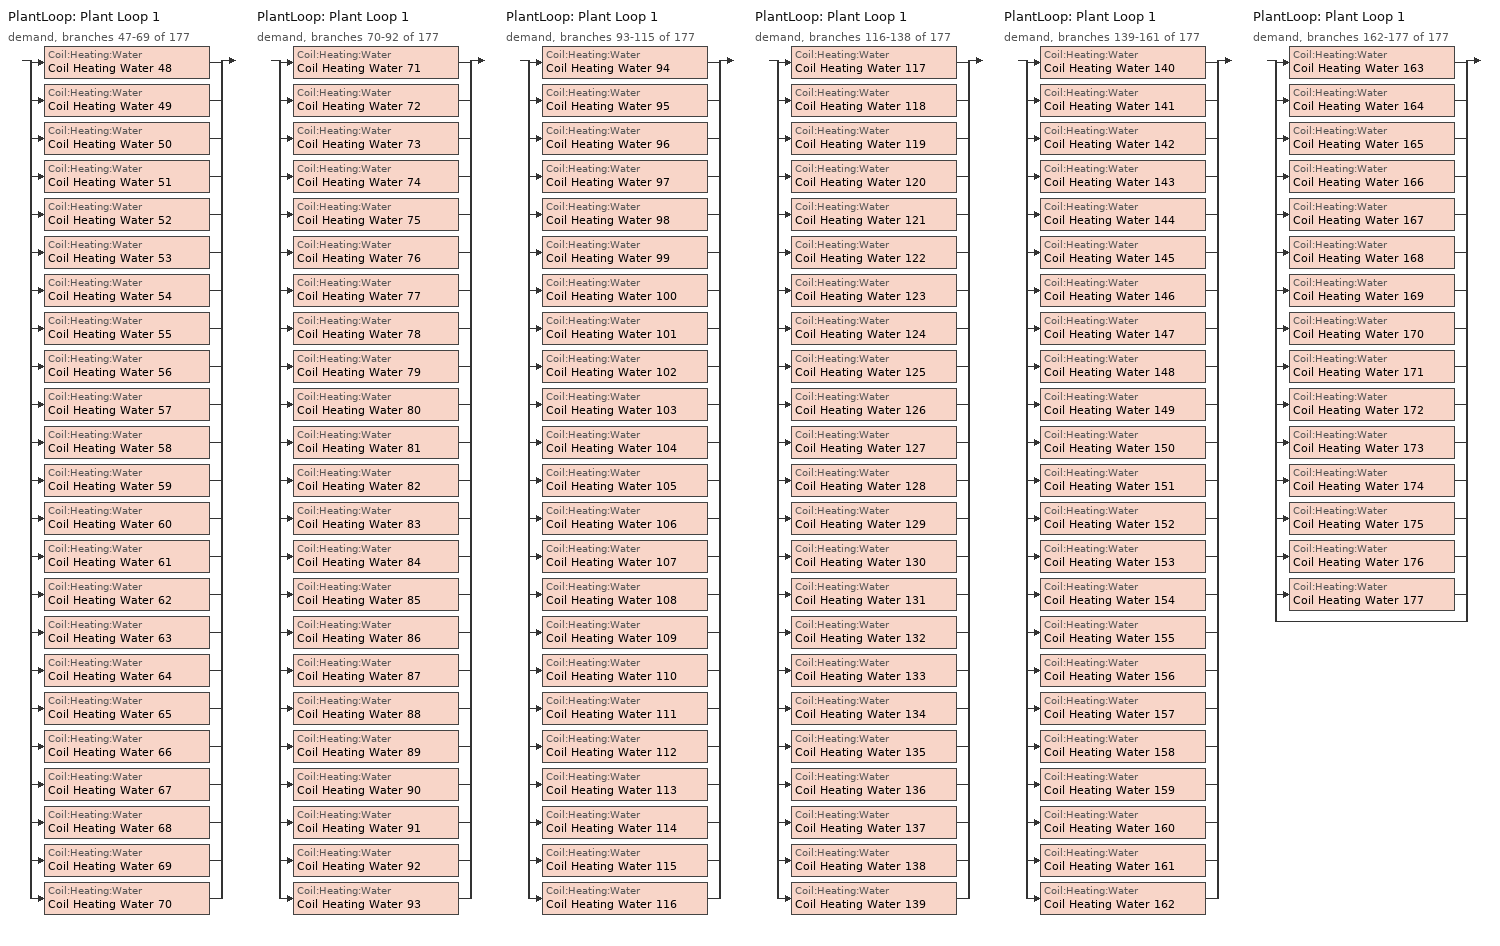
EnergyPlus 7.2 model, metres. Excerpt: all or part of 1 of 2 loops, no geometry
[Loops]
PlantLoop 'Plant Loop 1'
 demand, branches 47-69 of 177: split
  | Coil:Heating:Water 'Coil Heating Water 48'
  | Coil:Heating:Water 'Coil Heating Water 49'
  | Coil:Heating:Water 'Coil Heating Water 50'
  | Coil:Heating:Water 'Coil Heating Water 51'
  | Coil:Heating:Water 'Coil Heating Water 52'
  | Coil:Heating:Water 'Coil Heating Water 53'
  | Coil:Heating:Water 'Coil Heating Water 54'
  | Coil:Heating:Water 'Coil Heating Water 55'
  | Coil:Heating:Water 'Coil Heating Water 56'
  | Coil:Heating:Water 'Coil Heating Water 57'
  | Coil:Heating:Water 'Coil Heating Water 58'
  | Coil:Heating:Water 'Coil Heating Water 59'
  | Coil:Heating:Water 'Coil Heating Water 60'
  | Coil:Heating:Water 'Coil Heating Water 61'
  | Coil:Heating:Water 'Coil Heating Water 62'
  | Coil:Heating:Water 'Coil Heating Water 63'
  | Coil:Heating:Water 'Coil Heating Water 64'
  | Coil:Heating:Water 'Coil Heating Water 65'
  | Coil:Heating:Water 'Coil Heating Water 66'
  | Coil:Heating:Water 'Coil Heating Water 67'
  | Coil:Heating:Water 'Coil Heating Water 68'
  | Coil:Heating:Water 'Coil Heating Water 69'
  | Coil:Heating:Water 'Coil Heating Water 70'
PlantLoop 'Plant Loop 1'
 demand, branches 70-92 of 177: split
  | Coil:Heating:Water 'Coil Heating Water 71'
  | Coil:Heating:Water 'Coil Heating Water 72'
  | Coil:Heating:Water 'Coil Heating Water 73'
  | Coil:Heating:Water 'Coil Heating Water 74'
  | Coil:Heating:Water 'Coil Heating Water 75'
  | Coil:Heating:Water 'Coil Heating Water 76'
  | Coil:Heating:Water 'Coil Heating Water 77'
  | Coil:Heating:Water 'Coil Heating Water 78'
  | Coil:Heating:Water 'Coil Heating Water 79'
  | Coil:Heating:Water 'Coil Heating Water 80'
  | Coil:Heating:Water 'Coil Heating Water 81'
  | Coil:Heating:Water 'Coil Heating Water 82'
  | Coil:Heating:Water 'Coil Heating Water 83'
  | Coil:Heating:Water 'Coil Heating Water 84'
  | Coil:Heating:Water 'Coil Heating Water 85'
  | Coil:Heating:Water 'Coil Heating Water 86'
  | Coil:Heating:Water 'Coil Heating Water 87'
  | Coil:Heating:Water 'Coil Heating Water 88'
  | Coil:Heating:Water 'Coil Heating Water 89'
  | Coil:Heating:Water 'Coil Heating Water 90'
  | Coil:Heating:Water 'Coil Heating Water 91'
  | Coil:Heating:Water 'Coil Heating Water 92'
  | Coil:Heating:Water 'Coil Heating Water 93'
PlantLoop 'Plant Loop 1'
 demand, branches 93-115 of 177: split
  | Coil:Heating:Water 'Coil Heating Water 94'
  | Coil:Heating:Water 'Coil Heating Water 95'
  | Coil:Heating:Water 'Coil Heating Water 96'
  | Coil:Heating:Water 'Coil Heating Water 97'
  | Coil:Heating:Water 'Coil Heating Water 98'
  | Coil:Heating:Water 'Coil Heating Water 99'
  | Coil:Heating:Water 'Coil Heating Water 100'
  | Coil:Heating:Water 'Coil Heating Water 101'
  | Coil:Heating:Water 'Coil Heating Water 102'
  | Coil:Heating:Water 'Coil Heating Water 103'
  | Coil:Heating:Water 'Coil Heating Water 104'
  | Coil:Heating:Water 'Coil Heating Water 105'
  | Coil:Heating:Water 'Coil Heating Water 106'
  | Coil:Heating:Water 'Coil Heating Water 107'
  | Coil:Heating:Water 'Coil Heating Water 108'
  | Coil:Heating:Water 'Coil Heating Water 109'
  | Coil:Heating:Water 'Coil Heating Water 110'
  | Coil:Heating:Water 'Coil Heating Water 111'
  | Coil:Heating:Water 'Coil Heating Water 112'
  | Coil:Heating:Water 'Coil Heating Water 113'
  | Coil:Heating:Water 'Coil Heating Water 114'
  | Coil:Heating:Water 'Coil Heating Water 115'
  | Coil:Heating:Water 'Coil Heating Water 116'
PlantLoop 'Plant Loop 1'
 demand, branches 116-138 of 177: split
  | Coil:Heating:Water 'Coil Heating Water 117'
  | Coil:Heating:Water 'Coil Heating Water 118'
  | Coil:Heating:Water 'Coil Heating Water 119'
  | Coil:Heating:Water 'Coil Heating Water 120'
  | Coil:Heating:Water 'Coil Heating Water 121'
  | Coil:Heating:Water 'Coil Heating Water 122'
  | Coil:Heating:Water 'Coil Heating Water 123'
  | Coil:Heating:Water 'Coil Heating Water 124'
  | Coil:Heating:Water 'Coil Heating Water 125'
  | Coil:Heating:Water 'Coil Heating Water 126'
  | Coil:Heating:Water 'Coil Heating Water 127'
  | Coil:Heating:Water 'Coil Heating Water 128'
  | Coil:Heating:Water 'Coil Heating Water 129'
  | Coil:Heating:Water 'Coil Heating Water 130'
  | Coil:Heating:Water 'Coil Heating Water 131'
  | Coil:Heating:Water 'Coil Heating Water 132'
  | Coil:Heating:Water 'Coil Heating Water 133'
  | Coil:Heating:Water 'Coil Heating Water 134'
  | Coil:Heating:Water 'Coil Heating Water 135'
  | Coil:Heating:Water 'Coil Heating Water 136'
  | Coil:Heating:Water 'Coil Heating Water 137'
  | Coil:Heating:Water 'Coil Heating Water 138'
  | Coil:Heating:Water 'Coil Heating Water 139'
PlantLoop 'Plant Loop 1'
 demand, branches 139-161 of 177: split
  | Coil:Heating:Water 'Coil Heating Water 140'
  | Coil:Heating:Water 'Coil Heating Water 141'
  | Coil:Heating:Water 'Coil Heating Water 142'
  | Coil:Heating:Water 'Coil Heating Water 143'
  | Coil:Heating:Water 'Coil Heating Water 144'
  | Coil:Heating:Water 'Coil Heating Water 145'
  | Coil:Heating:Water 'Coil Heating Water 146'
  | Coil:Heating:Water 'Coil Heating Water 147'
  | Coil:Heating:Water 'Coil Heating Water 148'
  | Coil:Heating:Water 'Coil Heating Water 149'
  | Coil:Heating:Water 'Coil Heating Water 150'
  | Coil:Heating:Water 'Coil Heating Water 151'
  | Coil:Heating:Water 'Coil Heating Water 152'
  | Coil:Heating:Water 'Coil Heating Water 153'
  | Coil:Heating:Water 'Coil Heating Water 154'
  | Coil:Heating:Water 'Coil Heating Water 155'
  | Coil:Heating:Water 'Coil Heating Water 156'
  | Coil:Heating:Water 'Coil Heating Water 157'
  | Coil:Heating:Water 'Coil Heating Water 158'
  | Coil:Heating:Water 'Coil Heating Water 159'
  | Coil:Heating:Water 'Coil Heating Water 160'
  | Coil:Heating:Water 'Coil Heating Water 161'
  | Coil:Heating:Water 'Coil Heating Water 162'
PlantLoop 'Plant Loop 1'
 demand, branches 162-177 of 177: split
  | Coil:Heating:Water 'Coil Heating Water 163'
  | Coil:Heating:Water 'Coil Heating Water 164'
  | Coil:Heating:Water 'Coil Heating Water 165'
  | Coil:Heating:Water 'Coil Heating Water 166'
  | Coil:Heating:Water 'Coil Heating Water 167'
  | Coil:Heating:Water 'Coil Heating Water 168'
  | Coil:Heating:Water 'Coil Heating Water 169'
  | Coil:Heating:Water 'Coil Heating Water 170'
  | Coil:Heating:Water 'Coil Heating Water 171'
  | Coil:Heating:Water 'Coil Heating Water 172'
  | Coil:Heating:Water 'Coil Heating Water 173'
  | Coil:Heating:Water 'Coil Heating Water 174'
  | Coil:Heating:Water 'Coil Heating Water 175'
  | Coil:Heating:Water 'Coil Heating Water 176'
  | Coil:Heating:Water 'Coil Heating Water 177'
  | bypass
[Coil:Heating:Water] Availability Schedule=Always_On; U-Factor Times Area Value {W/K}=Autosize; Maximum Water Flow Rate {m3/s}=Autosize; Performance Input Method=UFactorTimesAreaAndDesignWaterFlowRate; Rated Capacity {W}=Autosize; Rated Inlet Water Temperature {C}=82.2; Rated Inlet Air Temperature {C}=16.6; Rated Outlet Water Temperature {C}=71.1; Rated Outlet Air Temperature {C}=32.2; Rated Ratio for Air and Water Convection=0.5
Coil Heating Water 48; Coil Heating Water 49; Coil Heating Water 50; Coil Heating Water 51; Coil Heating Water 52; Coil Heating Water 53; Coil Heating Water 54; Coil Heating Water 55; Coil Heating Water 56; Coil Heating Water 57; Coil Heating Water 58; Coil Heating Water 59; Coil Heating Water 60; Coil Heating Water 61; Coil Heating Water 62; Coil Heating Water 63; Coil Heating Water 64; Coil Heating Water 65; Coil Heating Water 66; Coil Heating Water 67; Coil Heating Water 68; Coil Heating Water 69; Coil Heating Water 70; Coil Heating Water 71; Coil Heating Water 72; Coil Heating Water 73; Coil Heating Water 74; Coil Heating Water 75; Coil Heating Water 76; Coil Heating Water 77; Coil Heating Water 78; Coil Heating Water 79; Coil Heating Water 80; Coil Heating Water 81; Coil Heating Water 82; Coil Heating Water 83; Coil Heating Water 84; Coil Heating Water 85; Coil Heating Water 86; Coil Heating Water 87; Coil Heating Water 88; Coil Heating Water 89; Coil Heating Water 90; Coil Heating Water 91; Coil Heating Water 92; Coil Heating Water 93; Coil Heating Water 94; Coil Heating Water 95; Coil Heating Water 96; Coil Heating Water 97; Coil Heating Water 98; Coil Heating Water 99; Coil Heating Water 100; Coil Heating Water 101; Coil Heating Water 102; Coil Heating Water 103; Coil Heating Water 104; Coil Heating Water 105; Coil Heating Water 106; Coil Heating Water 107; Coil Heating Water 108; Coil Heating Water 109; Coil Heating Water 110; Coil Heating Water 111; Coil Heating Water 112; Coil Heating Water 113; Coil Heating Water 114; Coil Heating Water 115; Coil Heating Water 116; Coil Heating Water 117; Coil Heating Water 118; Coil Heating Water 119; Coil Heating Water 120; Coil Heating Water 121; Coil Heating Water 122; Coil Heating Water 123; Coil Heating Water 124; Coil Heating Water 125; Coil Heating Water 126; Coil Heating Water 127; Coil Heating Water 128; Coil Heating Water 129; Coil Heating Water 130; Coil Heating Water 131; Coil Heating Water 132; Coil Heating Water 133; Coil Heating Water 134; Coil Heating Water 135; Coil Heating Water 136; Coil Heating Water 137; Coil Heating Water 138; Coil Heating Water 139; Coil Heating Water 140; Coil Heating Water 141; Coil Heating Water 142; Coil Heating Water 143; Coil Heating Water 144; Coil Heating Water 145; Coil Heating Water 146; Coil Heating Water 147; Coil Heating Water 148; Coil Heating Water 149; Coil Heating Water 150; Coil Heating Water 151; Coil Heating Water 152; Coil Heating Water 153; Coil Heating Water 154; Coil Heating Water 155; Coil Heating Water 156; Coil Heating Water 157; Coil Heating Water 158; Coil Heating Water 159; Coil Heating Water 160; Coil Heating Water 161; Coil Heating Water 162; Coil Heating Water 163; Coil Heating Water 164; Coil Heating Water 165; Coil Heating Water 166; Coil Heating Water 167; Coil Heating Water 168; Coil Heating Water 169; Coil Heating Water 170; Coil Heating Water 171; Coil Heating Water 172; Coil Heating Water 173; Coil Heating Water 174; Coil Heating Water 175; Coil Heating Water 176; Coil Heating Water 177
[Schedule:Day:Interval]
Always_On_Summer_Design_Day; Always_On_Default; Always_On_Winter_Design_Day: No, 24:00, 1
[Schedule:Week:Daily]
Schedule:Week:Daily {0c14c32b-ea21-4fe1-900f-fccaa1668cd5}: Always_On_Default, Always_On_Default, Always_On_Default, Always_On_Default, Always_On_Default, Always_On_Default, Always_On_Default, Always_On_Default, Always_On_Summer_Design_Day, Always_On_Winter_Design_Day, Always_On_Default, Always_On_Default
[Schedule:Year]
Always_On: Schedule:Week:Daily {0c14c32b-ea21-4fe1-900f-fccaa1668cd5}, 1, 1, 12, 31
